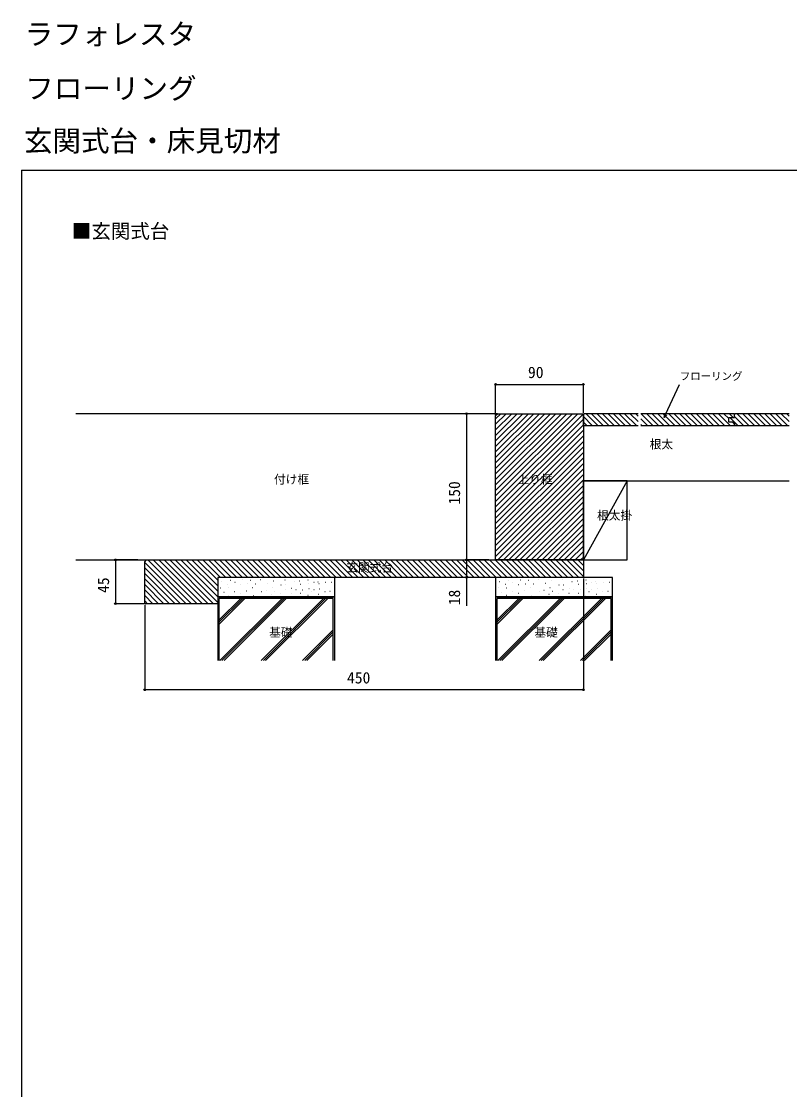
# Model space of a CAD drawing. Units: millimetres, scale not verified. Extents: x -700 to 700, y -1100 to 1093.
# Drawn here: x -700 to 88, y -3 to 1093 of the extents above; entities that cross this region are included whole.
import ezdxf
from ezdxf.enums import TextEntityAlignment as Align

# ---------------------------------------------------------------- set-up
doc = ezdxf.new("R2010")
doc.units = ezdxf.units.MM
doc.header["$LTSCALE"] = 6
for name, color, linetype in [('0-1_USER1', 3, 'Continuous'), ('0-4_YKK_D', 6, 'Continuous'), ('0-5_YKK_ZWAK', 7, 'Continuous'), ('0-6_YSS_K', 3, 'Continuous'), ('0-7_YSS_KE', 3, 'Continuous')]:
    doc.layers.add(name, color=color, linetype=linetype)
doc.styles.add('ＭＳ ゴシック', font='')
doc.styles.get('ＭＳ ゴシック').set_extended_font_data('MS Gothic')

msp = doc.modelspace()

# ---------------------------------------------------------------- linework, layer by layer
at = {"layer": '0-4_YKK_D'}
for p, q in [((-213.544, 689.5), (-213.544, 721.5)), ((-213.544, 720.5), (-123.544, 720.5)), ((-123.544, 691.5), (-123.544, 721.5)), ((-220.544, 690.5), (-244.544, 690.5)), ((-243.544, 690.5), (-243.544, 540.5)), ((-580.544, 540.5), (-604.544, 540.5)), ((-603.544, 540.5), (-603.544, 495.5)), ((-220.544, 540.5), (-244.544, 540.5)), ((-243.544, 540.5), (-242.544, 540.5)), ((-242.544, 522.498), (-242.544, 522.498)), ((-123.544, 521.5), (-123.544, 406.134)), ((-574.544, 495.5), (-604.544, 495.5)), ((-573.544, 494.5), (-573.544, 406.134)), ((-123.544, 407.134), (-573.544, 407.134))]:
    msp.add_line(p, q, dxfattribs=at)
for points in [[(-40.65, 686.542), (-39.218, 689.626), (-24.89, 720.5)], [(-38.392, 689.242), (-40.65, 686.542), (-40.045, 690.009)], [(-243.544, 540.5), (-243.544, 522.498), (-243.544, 493.371)]]:
    msp.add_lwpolyline(points, dxfattribs=at)
for centre in [(-213.544, 720.5), (-123.544, 720.5), (-243.544, 690.5), (-603.544, 540.5), (-243.544, 540.5), (-243.544, 540.5), (-243.544, 522.498), (-603.544, 495.5), (-573.544, 407.134), (-123.544, 407.134)]:
    msp.add_circle(centre, 0.85, dxfattribs=at)
at = {"layer": '0-5_YKK_ZWAK'}
for q in [(-700, -1099.5), (700, 940.5)]:
    msp.add_line((-700, 940.5), q, dxfattribs=at)
at = {"layer": '0-6_YSS_K'}
for p, q in [((-213.544, 606.063), (-129.107, 690.5)), ((-213.544, 611.72), (-134.764, 690.5)), ((-213.544, 617.377), (-140.421, 690.5)), ((-213.544, 623.034), (-146.078, 690.5)), ((-213.544, 628.691), (-151.735, 690.5)), ((-213.544, 634.348), (-157.392, 690.5)), ((-213.544, 640.005), (-163.048, 690.5)), ((-213.544, 645.661), (-168.705, 690.5)), ((-213.544, 651.318), (-174.362, 690.5)), ((-213.544, 656.975), (-180.019, 690.5)), ((-213.544, 662.632), (-185.676, 690.5)), ((-213.544, 668.289), (-191.333, 690.5)), ((-213.544, 673.946), (-196.99, 690.5)), ((-213.544, 679.603), (-202.646, 690.5)), ((-213.544, 685.259), (-208.303, 690.5)), ((-213.544, 600.407), (-123.544, 690.407)), ((-213.544, 594.75), (-123.544, 684.75)), ((-114.505, 678.5), (-123.544, 687.539)), ((-120.162, 678.5), (-123.544, 681.882)), ((-108.848, 678.5), (-120.848, 690.5)), ((-103.191, 678.5), (-115.191, 690.5)), ((-97.535, 678.5), (-109.535, 690.5)), ((-91.878, 678.5), (-103.878, 690.5)), ((-86.221, 678.5), (-98.221, 690.5)), ((-80.564, 678.5), (-92.564, 690.5)), ((-74.907, 678.5), (-86.907, 690.5)), ((-69.25, 678.5), (-81.25, 690.5)), ((-67.544, 682.45), (-75.593, 690.5)), ((-67.544, 688.107), (-69.937, 690.5)), ((-57.937, 678.5), (-64.544, 685.107)), ((-52.28, 678.5), (-64.28, 690.5)), ((-46.623, 678.5), (-58.623, 690.5)), ((-40.966, 678.5), (-52.966, 690.5)), ((-35.309, 678.5), (-47.309, 690.5)), ((-29.652, 678.5), (-41.652, 690.5)), ((-23.995, 678.5), (-35.995, 690.5)), ((-18.339, 678.5), (-30.339, 690.5)), ((-12.682, 678.5), (-24.682, 690.5)), ((-7.025, 678.5), (-19.025, 690.5)), ((-1.368, 678.5), (-13.368, 690.5)), ((4.289, 678.5), (-7.711, 690.5)), ((9.946, 678.5), (-2.054, 690.5)), ((15.603, 678.5), (3.603, 690.5)), ((21.259, 678.5), (9.259, 690.5)), ((26.916, 678.5), (14.916, 690.5)), ((25.456, 685.617), (20.573, 690.5)), ((30.13, 686.6), (26.23, 690.5)), ((34.838, 678.5), (26.738, 686.6)), ((31.456, 679.617), (29.373, 681.7)), ((40.495, 678.5), (31.456, 687.539)), ((46.152, 678.5), (34.152, 690.5)), ((51.809, 678.5), (39.809, 690.5)), ((57.465, 678.5), (45.465, 690.5)), ((63.122, 678.5), (51.122, 690.5)), ((68.779, 678.5), (56.779, 690.5)), ((74.436, 678.5), (62.436, 690.5)), ((80.093, 678.5), (68.093, 690.5)), ((85.75, 678.5), (73.75, 690.5)), ((87.456, 682.45), (79.407, 690.5)), ((87.456, 688.107), (85.063, 690.5)), ((-213.544, 589.093), (-123.544, 679.093)), ((-213.544, 583.436), (-123.544, 673.436)), ((-63.593, 678.5), (-64.544, 679.45)), ((-213.544, 577.779), (-123.544, 667.779)), ((-213.544, 572.122), (-123.544, 662.122)), ((-213.544, 566.466), (-123.544, 656.466)), ((-213.544, 560.809), (-123.544, 650.809)), ((-213.544, 555.152), (-123.544, 645.152)), ((-213.544, 549.495), (-123.544, 639.495)), ((-213.544, 543.838), (-123.544, 633.838)), ((-211.225, 540.5), (-123.544, 628.181)), ((-205.568, 540.5), (-123.544, 622.524)), ((-199.911, 540.5), (-123.544, 616.868)), ((-78.544, 621.5), (-123.544, 621.5)), ((-123.544, 540.5), (-123.544, 621.5)), ((-194.254, 540.5), (-123.544, 611.211)), ((-188.598, 540.5), (-123.544, 605.554)), ((-182.941, 540.5), (-123.544, 599.897)), ((-177.284, 540.5), (-123.544, 594.24)), ((-171.627, 540.5), (-123.544, 588.583)), ((-165.97, 540.5), (-123.544, 582.926)), ((-160.313, 540.5), (-123.544, 577.27)), ((-154.656, 540.5), (-123.544, 571.613)), ((-149, 540.5), (-123.544, 565.956)), ((-143.343, 540.5), (-123.544, 560.299)), ((-137.686, 540.5), (-123.544, 554.642)), ((-132.029, 540.5), (-123.544, 548.985)), ((-573.544, 537.952), (-531.117, 495.525)), ((-570.461, 540.525), (-525.461, 495.525)), ((-564.804, 540.525), (-519.804, 495.525)), ((-559.147, 540.525), (-514.147, 495.525)), ((-553.49, 540.525), (-508.49, 495.525)), ((-547.833, 540.525), (-502.833, 495.525)), ((-542.176, 540.525), (-498.544, 496.893)), ((-536.519, 540.525), (-498.544, 502.55)), ((-530.863, 540.525), (-498.544, 508.206)), ((-525.206, 540.525), (-498.544, 513.863)), ((-519.549, 540.525), (-498.544, 519.52)), ((-513.892, 540.525), (-495.871, 522.504)), ((-508.235, 540.525), (-490.214, 522.504)), ((-502.578, 540.525), (-484.557, 522.504)), ((-496.921, 540.525), (-478.9, 522.504)), ((-491.265, 540.525), (-473.243, 522.504)), ((-485.608, 540.525), (-467.586, 522.504)), ((-479.951, 540.525), (-461.929, 522.504)), ((-474.294, 540.525), (-456.273, 522.504)), ((-468.637, 540.525), (-450.616, 522.504)), ((-462.98, 540.525), (-444.959, 522.504)), ((-457.323, 540.525), (-439.302, 522.504)), ((-451.667, 540.525), (-433.645, 522.504)), ((-446.01, 540.525), (-427.988, 522.504)), ((-440.353, 540.525), (-422.331, 522.504)), ((-434.696, 540.525), (-416.675, 522.504)), ((-429.039, 540.525), (-411.018, 522.504)), ((-423.382, 540.525), (-405.361, 522.504)), ((-417.725, 540.525), (-399.704, 522.504)), ((-412.069, 540.525), (-394.047, 522.504)), ((-406.412, 540.525), (-388.39, 522.504)), ((-400.755, 540.525), (-382.733, 522.504)), ((-395.098, 540.525), (-377.077, 522.504)), ((-389.441, 540.525), (-371.42, 522.504)), ((-383.784, 540.525), (-365.763, 522.504)), ((-378.127, 540.525), (-360.106, 522.504)), ((-372.471, 540.525), (-354.449, 522.504)), ((-366.814, 540.525), (-348.792, 522.504)), ((-361.157, 540.525), (-343.135, 522.504)), ((-355.5, 540.525), (-337.479, 522.504)), ((-349.843, 540.525), (-331.822, 522.504)), ((-344.186, 540.525), (-326.165, 522.504)), ((-338.529, 540.525), (-320.508, 522.504)), ((-332.873, 540.525), (-314.851, 522.504)), ((-327.216, 540.525), (-309.194, 522.504)), ((-321.559, 540.525), (-303.537, 522.504)), ((-315.902, 540.525), (-297.881, 522.504)), ((-310.245, 540.525), (-292.224, 522.504)), ((-304.588, 540.525), (-286.567, 522.504)), ((-298.931, 540.525), (-280.91, 522.504)), ((-293.275, 540.525), (-275.253, 522.504)), ((-287.618, 540.525), (-269.596, 522.504)), ((-281.961, 540.525), (-263.94, 522.504)), ((-276.304, 540.525), (-258.283, 522.504)), ((-270.647, 540.525), (-252.626, 522.504)), ((-264.99, 540.525), (-246.969, 522.504)), ((-259.334, 540.525), (-241.312, 522.504)), ((-253.677, 540.525), (-235.655, 522.504)), ((-248.02, 540.525), (-229.998, 522.504)), ((-242.363, 540.525), (-224.342, 522.504)), ((-236.706, 540.525), (-218.685, 522.504)), ((-231.049, 540.525), (-213.028, 522.504)), ((-225.392, 540.525), (-207.371, 522.504)), ((-219.736, 540.525), (-201.714, 522.504)), ((-214.079, 540.525), (-196.057, 522.504)), ((-208.422, 540.525), (-190.4, 522.504)), ((-202.765, 540.525), (-184.744, 522.504)), ((-197.108, 540.525), (-179.087, 522.504)), ((-191.451, 540.525), (-173.43, 522.504)), ((-185.794, 540.525), (-167.773, 522.504)), ((-180.138, 540.525), (-162.116, 522.504)), ((-174.481, 540.525), (-156.459, 522.504)), ((-168.824, 540.525), (-150.802, 522.504)), ((-163.167, 540.525), (-145.146, 522.504)), ((-157.51, 540.525), (-139.489, 522.504)), ((-151.853, 540.525), (-133.832, 522.504)), ((-146.196, 540.525), (-128.175, 522.504)), ((-140.54, 540.525), (-123.544, 523.529)), ((-134.883, 540.525), (-123.544, 529.186)), ((-129.226, 540.525), (-123.544, 534.843)), ((-126.372, 540.5), (-123.544, 543.328)), ((-123.544, 540.475), (-123.569, 540.5)), ((-573.544, 532.295), (-536.774, 495.525)), ((-573.544, 526.638), (-542.431, 495.525)), ((-573.519, 520.956), (-548.088, 495.525)), ((-573.519, 515.299), (-553.745, 495.525)), ((-494.512, 518.455), (-494.312, 518.455)), ((-488.33, 515.683), (-488.13, 515.683)), ((-485.794, 519.741), (-485.594, 519.741)), ((-481.078, 517.454), (-480.878, 517.454)), ((-473.362, 519.884), (-473.162, 519.884)), ((-467.788, 515.882), (-467.588, 515.882)), ((-465.216, 519.741), (-465.016, 519.741)), ((-459.764, 515.971), (-459.564, 515.971)), ((-454.641, 520.312), (-454.441, 520.312)), ((-447.357, 516.548), (-447.157, 516.548)), ((-441.35, 519.026), (-441.15, 519.026)), ((-429.775, 520.169), (-429.575, 520.169)), ((-420.343, 518.455), (-420.143, 518.455)), ((-414.913, 518.883), (-414.713, 518.883)), ((-413.598, 515.394), (-413.398, 515.394)), ((-406.053, 520.026), (-405.853, 520.026)), ((-405.624, 516.168), (-405.424, 516.168)), ((-400.051, 517.74), (-399.851, 517.74)), ((-395.906, 518.026), (-395.706, 518.026)), ((-394.843, 516.26), (-394.643, 516.26)), ((-388.332, 517.597), (-388.132, 517.597)), ((-382.147, 517.702), (-381.947, 517.702)), ((-209.512, 518.458), (-209.312, 518.458)), ((-203.33, 515.687), (-203.13, 515.687)), ((-200.794, 519.744), (-200.594, 519.744)), ((-196.078, 517.458), (-195.878, 517.458)), ((-188.362, 519.887), (-188.162, 519.887)), ((-182.788, 515.886), (-182.588, 515.886)), ((-180.216, 519.744), (-180.016, 519.744)), ((-174.764, 515.975), (-174.564, 515.975)), ((-169.641, 520.316), (-169.441, 520.316)), ((-162.357, 516.552), (-162.157, 516.552)), ((-156.35, 519.03), (-156.15, 519.03)), ((-144.775, 520.173), (-144.575, 520.173)), ((-135.343, 518.458), (-135.143, 518.458)), ((-129.913, 518.887), (-129.713, 518.887)), ((-128.598, 515.398), (-128.398, 515.398)), ((-121.053, 520.03), (-120.853, 520.03)), ((-120.624, 516.172), (-120.424, 516.172)), ((-115.051, 517.744), (-114.851, 517.744)), ((-110.906, 518.03), (-110.706, 518.03)), ((-109.843, 516.264), (-109.643, 516.264)), ((-103.332, 517.601), (-103.132, 517.601)), ((-97.147, 517.706), (-96.947, 517.706)), ((-573.519, 509.642), (-559.402, 495.525)), ((-496.084, 511.881), (-495.884, 511.881)), ((-492.37, 507.315), (-492.17, 507.315)), ((-487.652, 504.307), (-487.452, 504.307)), ((-487.366, 511.738), (-487.166, 511.738)), ((-481.693, 508.181), (-481.493, 508.181)), ((-475.362, 506.45), (-475.162, 506.45)), ((-475.057, 515.106), (-474.857, 515.106)), ((-468.998, 508.758), (-468.798, 508.758)), ((-463.215, 512.024), (-463.015, 512.024)), ((-453.994, 507.892), (-453.794, 507.892)), ((-449.067, 509.308), (-448.867, 509.308)), ((-443.923, 505.164), (-443.723, 505.164)), ((-442.922, 512.024), (-442.722, 512.024)), ((-440.432, 508.469), (-440.232, 508.469)), ((-433.919, 505.879), (-433.719, 505.879)), ((-433.776, 514.739), (-433.576, 514.739)), ((-429.489, 510.166), (-429.289, 510.166)), ((-429.179, 514.817), (-428.979, 514.817)), ((-423.408, 506.449), (-423.208, 506.449)), ((-422.916, 511.309), (-422.716, 511.309)), ((-418.485, 510.166), (-418.285, 510.166)), ((-413.912, 506.307), (-413.712, 506.307)), ((-411.912, 509.737), (-411.712, 509.737)), ((-405.195, 511.023), (-404.995, 511.023)), ((-402.922, 507.892), (-402.722, 507.892)), ((-400.051, 510.023), (-399.851, 510.023)), ((-395.478, 505.164), (-395.278, 505.164)), ((-394.191, 510.88), (-393.991, 510.88)), ((-388.783, 507.892), (-388.583, 507.892)), ((-383.473, 508.308), (-383.273, 508.308)), ((-211.084, 511.885), (-210.884, 511.885)), ((-207.37, 507.319), (-207.17, 507.319)), ((-202.652, 504.311), (-202.452, 504.311)), ((-202.366, 511.742), (-202.166, 511.742)), ((-196.693, 508.184), (-196.493, 508.184)), ((-190.362, 506.454), (-190.162, 506.454)), ((-190.057, 515.109), (-189.857, 515.109)), ((-183.998, 508.762), (-183.798, 508.762)), ((-178.215, 512.028), (-178.015, 512.028)), ((-168.994, 507.896), (-168.794, 507.896)), ((-164.067, 509.312), (-163.867, 509.312)), ((-158.923, 505.168), (-158.723, 505.168)), ((-157.922, 512.028), (-157.722, 512.028)), ((-155.432, 508.473), (-155.232, 508.473)), ((-148.919, 505.883), (-148.719, 505.883)), ((-148.776, 514.743), (-148.576, 514.743)), ((-144.489, 510.17), (-144.289, 510.17)), ((-144.179, 514.821), (-143.979, 514.821)), ((-138.408, 506.453), (-138.208, 506.453)), ((-137.916, 511.313), (-137.716, 511.313)), ((-133.485, 510.17), (-133.285, 510.17)), ((-128.912, 506.311), (-128.712, 506.311)), ((-126.912, 509.741), (-126.712, 509.741)), ((-120.195, 511.027), (-119.995, 511.027)), ((-117.922, 507.896), (-117.722, 507.896)), ((-115.051, 510.027), (-114.851, 510.027)), ((-110.478, 505.168), (-110.278, 505.168)), ((-109.191, 510.884), (-108.991, 510.884)), ((-103.783, 507.896), (-103.583, 507.896)), ((-98.473, 508.312), (-98.273, 508.312)), ((-573.519, 503.985), (-565.058, 495.525)), ((-573.519, 498.328), (-570.715, 495.525)), ((-497.044, 437.134), (-497.044, 501)), ((-380.044, 501), (-497.044, 501)), ((-497.044, 474.658), (-470.702, 501)), ((-497.044, 476.779), (-472.823, 501)), ((-497.044, 478.901), (-474.944, 501)), ((-432.518, 501), (-496.384, 437.134)), ((-494.263, 437.134), (-430.397, 501)), ((-428.275, 501), (-492.141, 437.134)), ((-461.929, 504.021), (-461.729, 504.021)), ((-453.957, 437.134), (-390.092, 501)), ((-451.836, 437.134), (-387.97, 501)), ((-449.715, 437.134), (-385.849, 501)), ((-406.196, 504.164), (-405.996, 504.164)), ((-380.044, 437.134), (-380.044, 501)), ((-212.044, 437.138), (-212.044, 501.004)), ((-95.044, 501.004), (-212.044, 501.004)), ((-212.044, 474.662), (-185.702, 501.004)), ((-212.044, 476.783), (-187.823, 501.004)), ((-212.044, 478.904), (-189.944, 501.004)), ((-147.518, 501.004), (-211.384, 437.138)), ((-209.263, 437.138), (-145.397, 501.004)), ((-143.275, 501.004), (-207.141, 437.138)), ((-176.929, 504.025), (-176.729, 504.025)), ((-168.957, 437.138), (-105.092, 501.004)), ((-166.836, 437.138), (-102.97, 501.004)), ((-164.715, 437.138), (-100.849, 501.004)), ((-121.196, 504.168), (-120.996, 504.168)), ((-95.044, 437.138), (-95.044, 501.004)), ((-411.531, 437.134), (-380.044, 468.621)), ((-409.41, 437.134), (-380.044, 466.5)), ((-407.288, 437.134), (-380.044, 464.379)), ((-126.531, 437.138), (-95.044, 468.625)), ((-124.41, 437.138), (-95.044, 466.504)), ((-122.288, 437.138), (-95.044, 464.383))]:
    msp.add_line(p, q, dxfattribs=at)
msp.add_lwpolyline([(-123.544, 540.5), (-78.544, 540.5), (-78.544, 621.5)], close=True, dxfattribs=at)
at = {"layer": '0-7_YSS_KE'}
for p, q in [((-211.544, 690.5), (-644, 690.5)), ((-122.744, 690.5), (-123.544, 689.7)), ((-123.544, 678.5), (-123.544, 689.7)), ((-67.544, 690.5), (-122.744, 690.5)), ((31.456, 690.5), (-64.544, 690.5)), ((25.456, 682.225), (25.456, 686.6)), ((25.456, 686.6), (31.456, 686.6)), ((31.456, 681.7), (25.479, 682.223)), ((32.256, 690.5), (31.456, 689.7)), ((31.456, 686.6), (31.456, 689.7)), ((31.456, 678.5), (31.456, 681.7)), ((31.456, 681.5), (31.456, 678.5)), ((87.456, 690.5), (32.256, 690.5)), ((-123.544, 678.5), (-67.544, 678.5)), ((-64.544, 678.5), (31.456, 678.5)), ((31.456, 678.5), (87.456, 678.5)), ((-123.544, 621.5), (87.456, 621.5)), ((-644, 540.5), (-211.544, 540.5)), ((-498.544, 502.5), (-498.544, 437.134)), ((-378.544, 502.5), (-498.544, 502.5)), ((-378.544, 437.134), (-378.544, 502.5)), ((-213.544, 502.504), (-213.544, 437.138)), ((-93.544, 502.504), (-213.544, 502.504)), ((-93.544, 437.138), (-93.544, 502.504))]:
    msp.add_line(p, q, dxfattribs=at)
for points in [[(-213.544, 540.5), (-213.544, 688.5), (-211.544, 690.5), (-123.544, 690.5), (-123.544, 540.5)], [(-378.544, 502.5), (-378.544, 522.5), (-498.544, 522.5), (-498.544, 502.5)], [(-93.544, 502.504), (-93.544, 522.504), (-213.544, 522.504), (-213.544, 502.504)]]:
    msp.add_lwpolyline(points, close=True, dxfattribs=at)
for points in [[(31.456, 681.7), (25.456, 681.7), (25.456, 686.6), (31.456, 686.6), (31.456, 690.5)], [(-498.544, 522.495), (-498.544, 495.5), (-573.544, 495.5), (-573.544, 538.5), (-571.544, 540.5)], [(-571.544, 540.5), (-123.544, 540.5), (-123.544, 522.5), (-498.544, 522.495)]]:
    msp.add_lwpolyline(points, dxfattribs=at)

# ---------------------------------------------------------------- texts
at = {"layer": '0-1_USER1', "style": 'ＭＳ ゴシック'}
for s, height, p in [('ラフォレスタ', 21.48, (-696.613, 1062.842)), ('フローリング', 21.48, (-696.113, 1007.183)), ('玄関式台・床見切材', 21.48, (-697.445, 953.355)), ('■玄関式台', 14.66, (-648.205, 866.114)), ('根太', 8.798, (-55.545, 652.068)), ('付け框', 8.798, (-440.886, 616)), ('上り框', 8.798, (-191.159, 616)), ('根太掛', 8.798, (-109.545, 579.068)), ('玄関式台', 8.798, (-366.703, 525.61)), ('基礎', 8.798, (-445.818, 459.068)), ('基礎', 8.798, (-173.818, 459.068))]:
    msp.add_text(s, height=height, dxfattribs=at).set_placement(p, align=Align.BOTTOM_LEFT)
at = {"layer": '0-4_YKK_D', "style": 'ＭＳ ゴシック'}
for s, height, p in [('90', 11.73, (-180.407, 723.5)), ('フローリング', 7.845, (-24.68, 722.716)), ('450', 11.73, (-365.998, 410.134))]:
    msp.add_text(s, height=height, dxfattribs=at).set_placement(p, align=Align.BOTTOM_LEFT)
for s, p in [('150', (-246.544, 597.227)), ('45', (-606.544, 506.545)), ('18', (-246.544, 493.917))]:
    msp.add_text(s, height=11.73, rotation=90, dxfattribs=at).set_placement(p, align=Align.BOTTOM_LEFT)

doc.saveas('drawing.dxf')
